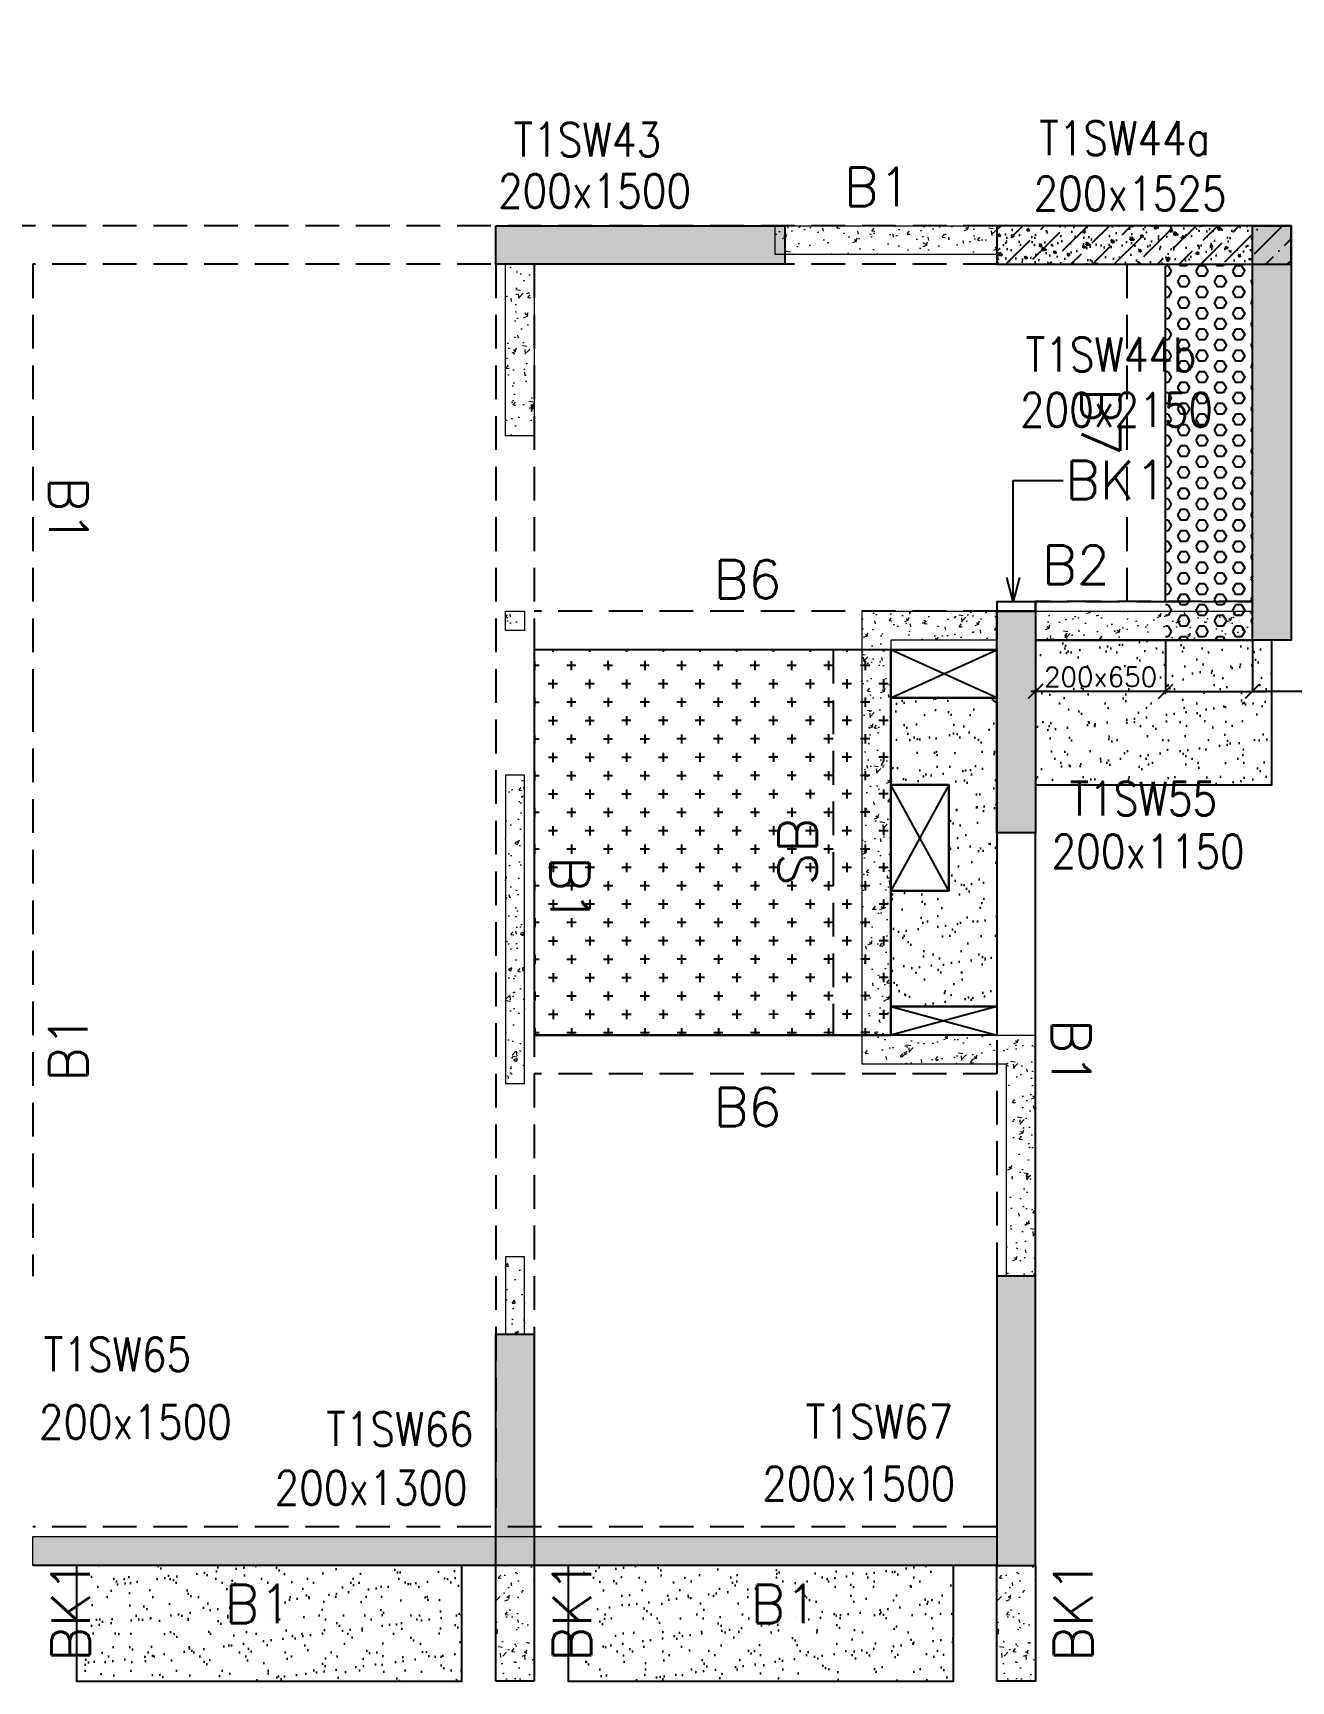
# Model space of a CAD drawing. Header units: millimetres. Extents: x 1078357 to 2594950, y -4969473 to -4636555.
# Drawn here: x 1361076 to 1367601, y -4673310 to -4664760 of the extents above; entities that cross this region are included whole.
import ezdxf

# ---------------------------------------------------------------- set-up
doc = ezdxf.new("R2010")
doc.units = ezdxf.units.MM
doc.header["$PDMODE"] = 35
for name, pattern in [('CONTINOUS', [0]), ('HIDDEN', [0.375, 0.25, -0.125]), ('New Retail block$0$CONTINOUS', [0])]:
    doc.linetypes.add(name, pattern=pattern)
doc.layers.get('0').update_dxf_attribs({"lineweight": 0})
doc.layers.get('Defpoints').update_dxf_attribs({"lineweight": 0})
for name, color, linetype, lineweight in [('A-_ANOTDIMA_D-', 6, 'Continuous', 13), ('COL. NO.', 30, 'Continuous', 25), ('COL. SIZE', 7, 'Continuous', 25), ('DIM', 9, 'Continuous', 25), ('HATCH', 8, 'Continuous', 30), ('RCC UPSTAND', 43, 'Continuous', 30), ('S-NON STR RCC WALL', 8, 'Continuous', 0)]:
    doc.layers.add(name, color=color, linetype=linetype, lineweight=lineweight)
for name, color, linetype in [('B-200x325', 201, 'HIDDEN'), ('B-200x375', 41, 'HIDDEN'), ('B-200x400', 44, 'HIDDEN'), ('B-200x650', 241, 'HIDDEN'), ('B-300xSLAB THK.', 151, 'Continuous'), ('BK1-200x650', 241, 'HIDDEN'), ('DC BEAM NO.', 7, 'Continuous'), ('DROP SLAB', 8, 'Continuous'), ('NON STR. RCC WALL', 6, 'Continuous'), ('S-COLUMN_SHEAR WALL', 1, 'Continuous'), ('S-PROJECTION', 54, 'New Retail block$0$CONTINOUS'), ('SLAB FOLD', 8, 'Continuous'), ('UP TO 3FRS', 1, 'Continuous')]:
    doc.layers.add(name, color=color, linetype=linetype)
doc.styles.add('Roman', font='romans')
doc.styles.add('ROMANS', font='romans.shx', dxfattribs={"width": 0.85})
doc.dimstyles.new('HARESH', dxfattribs={"dimtxt": 150, "dimasz": 75, "dimexe": 0, "dimexo": 0, "dimgap": 25, "dimtad": 1, "dimdec": 0, "dimdsep": 46, "dimtxsty": 'Roman', "dimblk": 'OBLIQUE', "dimcen": 225, "dimdle": 25, "dimclrd": 2, "dimclre": 2, "dimclrt": 7, "dimadec": 8, "dimazin": 1, "dimtfac": 1, "dimtdec": 0, "dimtmove": 0, "dimatfit": 0, "dimfxl": 1, "dimlwd": -1, "dimlwe": -1, "dimarcsym": 0})
pattern_1 = [(50, (-4983719.23, 23434810.46), (182.184669, -15.9390855), [19.05, -209.55]), (355, (-4983719.23, 23434810.46), (-35.2434214, 191.0568452), [15.24, -167.6405842]), (100.4514447, (-4983704.05, 23434809.13), (146.9412471, 175.1177519), [16.1900088, -178.0902446]), (46.1842, (-4983719.23, 23434861.26), (271.0790409, -42.042328), [28.575, -314.325]), (96.6355576, (-4983696.64, 23434857.75), (237.404134, 247.4261246), [24.2850231, -267.1356082]), (351.1841512, (-4983719.23, 23434861.26), (237.404134, 247.4261246), [22.859967, -251.459732]), (21, (-4983693.83, 23434848.56), (151.6143913, -102.2651982), [19.05, -209.55]), (326, (-4983693.83, 23434848.56), (61.8020283, 184.1879661), [15.24, -167.64]), (71.451445, (-4983681.2, 23434840.03), (213.4164193, 81.9227689), [16.1900088, -178.0899376]), (37.5, (-4983719.23, 23434810.456), (3.08860325, 84.55503887), [0, -165.608, 0, -170.18, 0, -168.275]), (7.5, (-4983719.23, 23434810.46), (66.8196625, 100.18057482), [0, -97.028, 0, -161.798, 0, -64.135]), (327.5, (-4983775.87, 23434810.456), (135.59059517, -5.728744), [0, -63.5, 0, -198.12, 0, -262.89]), (317.5, (-4983801.27, 23434810.46), (148.1291814, 25.42649103), [0, -82.55, 0, -131.572, 0, -186.69])]

# ---------------------------------------------------------------- blocks, each defined once
blk = doc.blocks.new('G$C2B7BBDA0')
at = {"layer": 'RCC UPSTAND'}
h = blk.add_hatch(dxfattribs=at)
h.set_pattern_fill('AR-CONC', color=8, scale=20, angle=270)
h.set_pattern_definition([(320, (3210495.87, 2538842.65), (-12.550427, -143.4520365), [15, -165]), (265, (3210495.87, 2538842.65), (150.438427, 27.7502667), [12, -132]), (10.4514445, (3210494.83, 2538830.7), (137.887998, -115.7017693), [12.7480384, -140.2284224]), (316.1842, (3210535.87, 2538842.65), (-33.103856, -213.448266), [22.5, -247.5]), (6.6356355, (3210533.12, 2538824.87), (194.82372, -186.932389), [19.122068, -210.342752]), (261.184164, (3210535.87, 2538842.65), (194.82372, -186.932389), [18, -198]), (291, (3210525.87, 2538822.65), (-80.523778, -119.3814104), [15, -165]), (236, (3210525.87, 2538822.65), (145.030009, -48.6630664), [12, -132]), (341.4514447, (3210519.16, 2538812.7), (64.5062306, -168.0444753), [12.748038, -140.2284224]), (307.5, (3210495.874, 2538842.653), (66.57877077, -2.43197106), [0, -130.4, 0, -134, 0, -132.5]), (277.5, (3210495.874, 2538842.65), (78.8823424, -52.6139075), [0, -76.4, 0, -127.4, 0, -50.5]), (237.5, (3210495.874, 2538887.253), (-4.51097435, -106.7644872), [0, -50, 0, -156, 0, -207]), (227.5, (3210495.87, 2538907.25), (20.0209965, -116.6372339), [0, -65, 0, -103.6, 0, -147])])
h.paths.add_polyline_path([(-100, 2199.5), (-1425, 2199.7), (-1425, 2000.3), (-100, 2000)])
h = blk.add_hatch(dxfattribs=at)
h.set_pattern_fill('AR-CONC', color=8, scale=20, angle=270)
h.set_pattern_definition([(320, (3212020.87, 2538842.65), (-12.550427, -143.4520365), [15, -165]), (265, (3212020.87, 2538842.65), (150.438427, 27.7502667), [12, -132]), (10.4514445, (3212019.83, 2538830.7), (137.887998, -115.7017693), [12.7480384, -140.2284224]), (316.1842, (3212060.87, 2538842.65), (-33.103856, -213.448266), [22.5, -247.5]), (6.6356355, (3212058.12, 2538824.87), (194.82372, -186.932389), [19.122068, -210.342752]), (261.184164, (3212060.87, 2538842.65), (194.82372, -186.932389), [18, -198]), (291, (3212050.87, 2538822.65), (-80.523778, -119.3814104), [15, -165]), (236, (3212050.87, 2538822.65), (145.030009, -48.6630664), [12, -132]), (341.4514447, (3212044.16, 2538812.7), (64.5062306, -168.0444753), [12.748038, -140.2284224]), (307.5, (3212020.874, 2538842.653), (66.57877077, -2.43197106), [0, -130.4, 0, -134, 0, -132.5]), (277.5, (3212020.874, 2538842.65), (78.8823424, -52.6139075), [0, -76.4, 0, -127.4, 0, -50.5]), (237.5, (3212020.874, 2538887.253), (-4.51097435, -106.7644872), [0, -50, 0, -156, 0, -207]), (227.5, (3212020.87, 2538907.25), (20.0209965, -116.6372339), [0, -65, 0, -103.6, 0, -147])])
h.paths.add_polyline_path([(1425, 2199.5), (100, 2199.7), (100, 2000.3), (1425, 2000)])
h = blk.add_hatch(dxfattribs=at)
h.set_pattern_fill('AR-CONC', color=8, scale=20, angle=270)
h.set_pattern_definition([(320, (3210495.87, 2536642.66), (-12.550427, -143.4520365), [15, -165]), (265, (3210495.87, 2536642.66), (150.438427, 27.7502667), [12, -132]), (10.4514445, (3210494.82, 2536630.7), (137.887998, -115.7017693), [12.7480384, -140.2284224]), (316.1842, (3210535.87, 2536642.66), (-33.103856, -213.448266), [22.5, -247.5]), (6.6356355, (3210533.11, 2536624.87), (194.82372, -186.932389), [19.122068, -210.342752]), (261.184164, (3210535.87, 2536642.66), (194.82372, -186.932389), [18, -198]), (291, (3210525.87, 2536622.66), (-80.523778, -119.3814104), [15, -165]), (236, (3210525.87, 2536622.66), (145.030009, -48.6630664), [12, -132]), (341.4514447, (3210519.16, 2536612.71), (64.5062306, -168.0444753), [12.748038, -140.2284224]), (307.5, (3210495.87, 2536642.656), (66.57877077, -2.43197106), [0, -130.4, 0, -134, 0, -132.5]), (277.5, (3210495.87, 2536642.656), (78.8823424, -52.6139075), [0, -76.4, 0, -127.4, 0, -50.5]), (237.5, (3210495.87, 2536687.256), (-4.51097435, -106.7644872), [0, -50, 0, -156, 0, -207]), (227.5, (3210495.87, 2536707.26), (20.0209965, -116.6372339), [0, -65, 0, -103.6, 0, -147])])
h.paths.add_polyline_path([(-100, -0.5), (-1425, -0.3), (-1425, -199.7), (-100, -200)])
at = {"layer": 'NON STR. RCC WALL', "elevation": 0}
for points in [[(-100, 2199.5), (-1425, 2199.7), (-1425, 2000.3), (-100, 2000)], [(1425, 2199.5), (100, 2199.7), (100, 2000.3), (1425, 2000)], [(-100, -0.5), (-1425, -0.3), (-1425, -199.7), (-100, -200)]]:
    blk.add_lwpolyline(points, close=True, dxfattribs=at)
blk = doc.blocks.new('_Oblique')
at = {"color": 0, "linetype": 'ByBlock', "lineweight": -2}
blk.add_line((-0.5, -0.5), (0.5, 0.5), dxfattribs=at)
blk = doc.blocks.new('*D1298')
at = {"layer": 'Defpoints', "color": 0, "ltscale": 700, "transparency": 16777216}
for p in [(1366951, -4667909.7, 0), (1367401, -4667909.7, 0), (1367401, -4668175.7)]:
    blk.add_point(p, dxfattribs=at)
at = {"layer": 'DIM', "color": 2, "ltscale": 700, "transparency": 16777216}
for p, q in [((1366951, -4667909.7), (1366951, -4668175.7)), ((1367401, -4667909.7), (1367401, -4668175.7)), ((1366951, -4668175.7), (1366876, -4668175.7)), ((1366951, -4668175.7), (1367401, -4668175.7)), ((1366951, -4668175.7), (1367401, -4668175.7)), ((1367401, -4668175.7), (1367476, -4668175.7)), ((1368357.2, -4668175.7), (1367401, -4668175.7))]:
    blk.add_line(p, q, dxfattribs=at)
at = {"layer": 'DIM', "color": 2, "ltscale": 700, "transparency": 16777216, "xscale": 75, "yscale": 75, "zscale": 75}
blk.add_blockref('_Oblique', (1366951, -4668175.7), dxfattribs=at)
at = {"layer": 'DIM', "color": 2, "ltscale": 700, "transparency": 16777216, "xscale": 75, "yscale": 75, "zscale": 75, "rotation": 180}
blk.add_blockref('_Oblique', (1367401, -4668175.7), dxfattribs=at)
at = {"layer": 'DIM', "color": 7, "ltscale": 700, "transparency": 16777216, "insert": (1368020.3, -4668100.7), "char_height": 150, "attachment_point": 5, "style": 'Roman'}
blk.add_mtext('{\\H0.666667x;200x400}', dxfattribs=at)
blk = doc.blocks.new('*D1299')
at = {"layer": 'Defpoints', "color": 0, "ltscale": 700, "transparency": 16777216}
for p in [(1366276, -4667909.7, 0), (1366951, -4667909.7), (1366276, -4668175.7)]:
    blk.add_point(p, dxfattribs=at)
at = {"layer": 'DIM', "color": 2, "ltscale": 700, "transparency": 16777216}
for p, q in [((1366276, -4667909.7), (1366276, -4668175.7)), ((1366951, -4667909.7), (1366951, -4668175.7)), ((1366976, -4668175.7), (1366251, -4668175.7))]:
    blk.add_line(p, q, dxfattribs=at)
at = {"layer": 'DIM', "color": 2, "ltscale": 700, "transparency": 16777216, "xscale": 75, "yscale": 75, "zscale": 75, "rotation": 180}
blk.add_blockref('_Oblique', (1366276, -4668175.7), dxfattribs=at)
at = {"layer": 'DIM', "color": 2, "ltscale": 700, "transparency": 16777216, "xscale": 75, "yscale": 75, "zscale": 75}
blk.add_blockref('_Oblique', (1366951, -4668175.7), dxfattribs=at)
at = {"layer": 'DIM', "color": 7, "ltscale": 700, "transparency": 16777216, "insert": (1366613.5, -4668100.7), "char_height": 150, "attachment_point": 5, "style": 'Roman'}
blk.add_mtext('{\\H0.666667x;200x650}', dxfattribs=at)
blk = doc.blocks.new('G$CD63B60BD')
at = {"layer": 'COL. NO.', "linetype": 'Continuous', "style": 'ROMANS', "width": 0.85}
for s, p in [('T1SW43', (7892.7, 7309.1, -320.4)), ('T1SW44a', (10618.9, 7316.7, 0)), ('T1SW44b', (10548.3, 6194.4, 0)), ('T1SW55', (10776.3, 3890, -320.4)), ('T1SW65', (5455.6, 1007.6, -320.4)), ('T1SW66', (6920.6, 619.5, -320.4)), ('T1SW67', (9407.6, 658.7, -320.4))]:
    blk.add_text(s, height=175, dxfattribs=at).set_placement(p)
at = {"layer": 'COL. SIZE', "linetype": 'Continuous', "style": 'ROMANS', "width": 0.85}
for s, p in [('200x1500', (7812.3, 7043, -320.4)), ('200x1525', (10589.9, 7029.6, -2.7)), ('200x2150', (10519.3, 5907.3, -2.7)), ('200x1150', (10683.5, 3616.4, -320.4)), ('200x1500', (5430.6, 656.4, -320.4)), ('200x1300', (6653.5, 314.9, -320.4)), ('200x1500', (9182.7, 336.9, -320.4))]:
    blk.add_text(s, height=175, dxfattribs=at).set_placement(p)

msp = doc.modelspace()

# ---------------------------------------------------------------- hatches: boundary and pattern name
at = {"layer": 'DROP SLAB'}
h = msp.add_hatch(dxfattribs=at)
h.set_pattern_fill('CROSS', color=8, scale=15, angle=0.03079)
h.set_pattern_definition([(180.03079016, (-11783762.96, 51537069.4), (-95.19879988, -95.30117261), [47.625, -142.875]), (270.03079016, (-11783786.79, 51537093.2), (95.30117261, -95.19879988), [47.625, -142.875])])
h.paths.add_polyline_path([(1365526.2, -4667959.7), (1363676.2, -4667959.7), (1363676.2, -4669959.5), (1365526.2, -4669959.5)])
at = {"layer": 'HATCH'}
h = msp.add_hatch(dxfattribs=at)
h.set_pattern_fill('AR-SAND', color=8, scale=3, angle=179.97015)
h.set_pattern_definition([(37.4701541, (-2581781.74, 14014779.72), (-4.72361136, 146.8264517), [0, -115.824, 0, -129.54, 0, -123.825]), (7.4701541, (-2581781.74, 14014779.72), (134.9689868, 214.9772528), [0, -62.484, 0, -104.394, 0, -40.005]), (327.4701541, (-2581875.47, 14014779.77), (237.2979035, 0.3075449), [0, -38.1, 0, -137.16, 0, -179.07]), (317.4701541, (-2581875.47, 14014779.77), (229.1017424, 66.759465), [0, -19.05, 0, -89.916, 0, -102.87])])
h.paths.add_polyline_path([(1367501.2, -4667909.7), (1366276.5, -4667909.7), (1366276.5, -4668659.6), (1367501.2, -4668659.6)])
h = msp.add_hatch(dxfattribs=at)
h.set_pattern_fill('AR-SAND', color=8, scale=3, angle=359.97015)
h.set_pattern_definition([(37.47015413, (-3656306.99, 18698798.93), (-4.72361136, 146.8264517), [0, -115.824, 0, -129.54, 0, -123.825]), (7.4701541, (-3656306.99, 18698798.93), (134.9689868, 214.9772528), [0, -62.484, 0, -104.394, 0, -40.005]), (327.4701541, (-3656400.72, 18698798.98), (237.2979035, 0.3075449), [0, -38.1, 0, -137.16, 0, -179.07]), (317.4701541, (-3656400.72, 18698798.98), (229.1017424, 66.759465), [0, -19.05, 0, -89.916, 0, -102.87])])
h.paths.add_polyline_path([(1366076.2, -4669809.7), (1365526.2, -4669809.7), (1365526.2, -4669209.6), (1365826.1, -4669209.6), (1365826.1, -4668659.7), (1365526.2, -4668659.7), (1365526.2, -4668209.7), (1366076.1, -4668209.7)])
h = msp.add_hatch(dxfattribs=at)
h.set_pattern_fill('AR-SAND', color=8, scale=3, angle=179.97015)
h.set_pattern_definition([(37.47015413, (-3664631.5, 18698798.92), (-4.72361136, 146.8264517), [0, -115.824, 0, -129.54, 0, -123.825]), (7.4701541, (-3664631.5, 18698798.92), (134.9689868, 214.9772528), [0, -62.484, 0, -104.394, 0, -40.005]), (327.4701541, (-3664725.23, 18698798.96), (237.2979035, 0.3075449), [0, -38.1, 0, -137.16, 0, -179.07]), (317.4701541, (-3664725.23, 18698798.96), (229.1017424, 66.759465), [0, -19.05, 0, -89.916, 0, -102.87])])
h.paths.add_polyline_path([(1363301.5, -4672709.7), (1361301.5, -4672709.7), (1361301.5, -4673309.7), (1363301.5, -4673309.7)])
h = msp.add_hatch(dxfattribs=at)
h.set_pattern_fill('AR-SAND', color=8, scale=3, angle=179.97015)
h.set_pattern_definition([(37.47015413, (-3667181.5, 18698798.92), (-4.72361136, 146.8264517), [0, -115.824, 0, -129.54, 0, -123.825]), (7.4701541, (-3667181.5, 18698798.92), (134.9689868, 214.9772528), [0, -62.484, 0, -104.394, 0, -40.005]), (327.4701541, (-3667275.23, 18698798.96), (237.2979035, 0.3075449), [0, -38.1, 0, -137.16, 0, -179.07]), (317.4701541, (-3667275.23, 18698798.96), (229.1017424, 66.759465), [0, -19.05, 0, -89.916, 0, -102.87])])
h.paths.add_polyline_path([(1365851.5, -4672709.7), (1363851.5, -4672709.7), (1363851.5, -4673309.7), (1365851.5, -4673309.7)])
at = {"layer": 'S-COLUMN_SHEAR WALL', "lineweight": 25}
h = msp.add_hatch(color=1, dxfattribs=at)
h.dxf.hatch_style = 1
h.paths.add_polyline_path([(1363476.3, -4665759.7), (1364976.3, -4665759.7), (1364976.3, -4665959.7), (1363476.3, -4665959.7)])
h = msp.add_hatch(color=1, dxfattribs=at)
h.dxf.hatch_style = 1
h.paths.add_polyline_path([(1367401.3, -4665759.7), (1367601.3, -4665759.7), (1367601.3, -4667909.7), (1367401.3, -4667909.7)])
at = {"layer": 'S-COLUMN_SHEAR WALL', "lineweight": 25, "extrusion": (-1.00316e-06, -1.91639e-11, 1)}
h = msp.add_hatch(color=1, dxfattribs=at)
h.dxf.hatch_style = 1
h.paths.add_polyline_path([(1366076.3, -4667759.7), (1366276.3, -4667759.7), (1366276.3, -4668909.7), (1366076.3, -4668909.7)])
h = msp.add_hatch(color=1, dxfattribs=at)
h.dxf.hatch_style = 1
h.paths.add_polyline_path([(1366076.2, -4672709.7), (1366276.2, -4672709.7), (1366276.2, -4671209.7), (1366076.2, -4671209.7)])
at = {"layer": 'S-COLUMN_SHEAR WALL', "lineweight": 25}
h = msp.add_hatch(color=1, dxfattribs=at)
h.dxf.hatch_style = 1
h.paths.add_polyline_path([(1363676.2, -4671509.7), (1363676.2, -4672709.7), (1363476.2, -4672709.7), (1363476.2, -4671509.7)])
at = {"layer": 'S-NON STR RCC WALL'}
h = msp.add_hatch(dxfattribs=at)
h.set_pattern_fill('AR-CONC', color=256, angle=180)
h.set_pattern_definition([(50, (-4990783.98, 23434810.45), (182.184669, -15.9390855), [19.05, -209.55]), (355, (-4990783.98, 23434810.45), (-35.2434214, 191.0568452), [15.24, -167.6405842]), (100.4514447, (-4990768.8, 23434809.12), (146.9412471, 175.1177519), [16.1900088, -178.0902446]), (46.1842, (-4990783.98, 23434861.25), (271.0790409, -42.042328), [28.575, -314.325]), (96.6355576, (-4990761.39, 23434857.75), (237.404134, 247.4261246), [24.2850231, -267.1356082]), (351.1841512, (-4990783.98, 23434861.25), (237.404134, 247.4261246), [22.859967, -251.459732]), (21, (-4990758.58, 23434848.55), (151.6143913, -102.2651982), [19.05, -209.55]), (326, (-4990758.58, 23434848.55), (61.8020283, 184.1879661), [15.24, -167.64]), (71.451445, (-4990745.94, 23434840.03), (213.4164193, 81.9227689), [16.1900088, -178.0899376]), (37.5, (-4990783.976, 23434810.45), (3.08860325, 84.55503887), [0, -165.608, 0, -170.18, 0, -168.275]), (7.5, (-4990783.98, 23434810.45), (66.8196625, 100.18057482), [0, -97.028, 0, -161.798, 0, -64.135]), (327.5, (-4990840.62, 23434810.45), (135.59059517, -5.728744), [0, -63.5, 0, -198.12, 0, -262.89]), (317.5, (-4990866.02, 23434810.45), (148.1291814, 25.42649103), [0, -82.55, 0, -131.572, 0, -186.69])])
h.paths.add_polyline_path([(1364926.5, -4665759.7), (1366076.5, -4665759.7), (1366076.5, -4665909.7), (1364926.5, -4665909.7)])
h = msp.add_hatch(dxfattribs=at)
h.set_pattern_fill('AR-CONC', color=256, angle=180)
h.set_pattern_definition([(50, (-6088008.69, 28115539.61), (182.184669, -15.93908554), [19.05, -209.55]), (355, (-6088008.7, 28115539.61), (-35.2434214, 191.0568452), [15.24, -167.6405842]), (100.4514447, (-6087993.51, 28115538.29), (146.9412471, 175.1177519), [16.1900088, -178.0902446]), (46.1842, (-6088008.7, 28115590.41), (271.0790409, -42.042328), [28.575, -314.325]), (96.6355576, (-6087986.1, 28115586.9), (237.404134, 247.4261246), [24.2850231, -267.1356082]), (351.1841512, (-6088008.7, 28115590.41), (237.404134, 247.4261246), [22.859967, -251.459732]), (21, (-6087983.29, 28115577.71), (151.6143913, -102.2651982), [19.05, -209.55]), (326, (-6087983.3, 28115577.71), (61.8020283, 184.1879661), [15.24, -167.64]), (71.451445, (-6087970.66, 28115569.2), (213.4164193, 81.9227689), [16.1900088, -178.0899376]), (37.5, (-6088008.69, 28115539.614), (3.08860325, 84.55503887), [0, -165.608, 0, -170.18, 0, -168.275]), (7.5, (-6088008.69, 28115539.61), (66.8196625, 100.18057482), [0, -97.028, 0, -161.798, 0, -64.135]), (327.5, (-6088065.334, 28115539.614), (135.59059517, -5.72874399), [0, -63.5, 0, -198.12, 0, -262.89]), (317.5, (-6088090.73, 28115539.61), (148.1291814, 25.42649103), [0, -82.55, 0, -131.572, 0, -186.69])])
h.paths.add_polyline_path([(1363526.5, -4665959.7), (1363676.5, -4665959.7), (1363676.5, -4666849.6), (1363526.5, -4666849.6)])
h = msp.add_hatch(dxfattribs=at)
h.set_pattern_fill('AR-CONC', color=256, angle=180)
h.set_pattern_definition([(50, (2460800.99, -9254853.38), (182.184669, -15.9390855), [19.05, -209.55]), (355, (2460800.99, -9254853.38), (-35.2434214, 191.056845), [15.24, -167.640584]), (100.4514447, (2460816.17, -9254854.7), (146.941247, 175.117752), [16.190009, -178.0902446]), (46.1842, (2460801, -9254802.58), (271.079041, -42.042328), [28.575, -314.325]), (96.6355576, (2460823.58, -9254806.08), (237.404134, 247.426125), [24.285023, -267.135608]), (351.184151, (2460801, -9254802.58), (237.404134, 247.426125), [22.859967, -251.459732]), (21, (2460826.39, -9254815.28), (151.6143913, -102.265198), [19.05, -209.55]), (326, (2460826.39, -9254815.28), (61.802028, 184.187966), [15.24, -167.64]), (71.451445, (2460839.02, -9254823.8), (213.416419, 81.922769), [16.190009, -178.0899376]), (37.5, (2460800.99, -9254853.376), (3.08860325, 84.5550389), [0, -165.608, 0, -170.18, 0, -168.275]), (7.5, (2460800.99, -9254853.38), (66.8196625, 100.1805748), [0, -97.028, 0, -161.798, 0, -64.135]), (327.5, (2460744.35, -9254853.376), (135.5905952, -5.728744), [0, -63.5, 0, -198.12, 0, -262.89]), (317.5, (2460718.95, -9254853.38), (148.1291814, 25.426491), [0, -82.55, 0, -131.572, 0, -186.69])])
h.paths.add_polyline_path([(1363526.5, -4667759.5), (1363626.5, -4667759.5), (1363626.5, -4667859.5), (1363526.5, -4667859.5)])
h = msp.add_hatch(dxfattribs=at)
h.set_pattern_fill('AR-CONC', color=256)
h.set_pattern_definition(pattern_1)
h.paths.add_polyline_path([(1365376.4, -4670109.5), (1365376.4, -4667759.5), (1366076.4, -4667759.5), (1366076.4, -4667909.5), (1365526.4, -4667909.5), (1365526.4, -4669959.5), (1366276.4, -4669959.5), (1366276.4, -4671209.7), (1366126.4, -4671209.7), (1366126.4, -4670109.5)])
h = msp.add_hatch(dxfattribs=at)
h.set_pattern_fill('AR-CONC', color=256)
h.set_pattern_definition(pattern_1)
h.paths.add_polyline_path([(1367401.5, -4667909.5), (1366276.5, -4667909.5), (1366276.5, -4667759.5), (1367401.5, -4667759.5)])
h = msp.add_hatch(dxfattribs=at)
h.set_pattern_fill('AR-CONC', color=256, angle=180)
h.set_pattern_definition([(50, (2460814.2, -9253488.71), (182.184669, -15.9390855), [19.05, -209.55]), (355, (2460814.2, -9253488.71), (-35.2434214, 191.056845), [15.24, -167.640584]), (100.4514447, (2460829.39, -9253490.04), (146.941247, 175.117752), [16.190009, -178.0902446]), (46.1842, (2460814.2, -9253437.9), (271.079041, -42.042328), [28.575, -314.325]), (96.6355576, (2460836.8, -9253441.41), (237.404134, 247.426125), [24.285023, -267.135608]), (351.184151, (2460814.2, -9253437.9), (237.404134, 247.426125), [22.859967, -251.459732]), (21, (2460839.6, -9253450.61), (151.6143913, -102.265198), [19.05, -209.55]), (326, (2460839.6, -9253450.61), (61.802028, 184.187966), [15.24, -167.64]), (71.451445, (2460852.24, -9253459.13), (213.416419, 81.922769), [16.190009, -178.0899376]), (37.5, (2460814.203, -9253488.71), (3.08860325, 84.5550389), [0, -165.608, 0, -170.18, 0, -168.275]), (7.5, (2460814.2, -9253488.71), (66.8196625, 100.1805748), [0, -97.028, 0, -161.798, 0, -64.135]), (327.5, (2460757.56, -9253488.71), (135.5905952, -5.728744), [0, -63.5, 0, -198.12, 0, -262.89]), (317.5, (2460732.16, -9253488.71), (148.1291814, 25.426491), [0, -82.55, 0, -131.572, 0, -186.69])])
h.paths.add_polyline_path([(1363526.5, -4670209.5), (1363626.5, -4670209.5), (1363626.5, -4668609.5), (1363526.5, -4668609.5)])
h = msp.add_hatch(dxfattribs=at)
h.set_pattern_fill('AR-CONC', color=256, angle=180)
h.set_pattern_definition([(50, (1363589.49, -4569469.52), (182.18467, -15.93909), [19.05, -209.55]), (355, (1363589.49, -4569469.52), (-35.24342, 191.05685), [15.24, -167.6406]), (100.45144, (1363604.67, -4569470.85), (146.94125, 175.11775), [16.19, -178.09024]), (46.1842, (1363589.49, -4569418.72), (271.07904, -42.04233), [28.575, -314.325]), (96.63556, (1363612.08, -4569422.23), (237.4041, 247.4261), [24.285, -267.1356]), (351.18415, (1363589.5, -4569418.72), (237.4041, 247.4261), [22.86, -251.4597]), (21, (1363614.89, -4569431.42), (151.6144, -102.2652), [19.05, -209.55]), (326, (1363614.89, -4569431.42), (61.80203, 184.18797), [15.24, -167.64]), (71.45144, (1363627.52, -4569439.95), (213.41642, 81.92277), [16.19, -178.08994]), (37.5, (1363589.49, -4569469.524), (3.088603, 84.55504), [0, -165.608, 0, -170.18, 0, -168.275]), (7.5, (1363589.49, -4569469.52), (66.81966, 100.180575), [0, -97.028, 0, -161.798, 0, -64.135]), (327.5, (1363532.846, -4569469.524), (135.590595, -5.728744), [0, -63.5, 0, -198.12, 0, -262.89]), (317.5, (1363507.45, -4569469.52), (148.12918, 25.42649), [0, -82.55, 0, -131.572, 0, -186.69])])
h.paths.add_polyline_path([(1363526.5, -4671510), (1363626.5, -4671510), (1363626.5, -4671109.5), (1363526.5, -4671109.5)])
h = msp.add_hatch(dxfattribs=at)
h.set_pattern_fill('AR-CONC', color=256)
h.set_pattern_definition([(50, (-6080943.95, 28118829.64), (182.184669, -15.93908554), [19.05, -209.55]), (355, (-6080943.95, 28118829.64), (-35.2434214, 191.0568452), [15.24, -167.6405842]), (100.4514447, (-6080928.76, 28118828.32), (146.9412471, 175.1177519), [16.1900088, -178.0902446]), (46.1842, (-6080943.95, 28118880.44), (271.0790409, -42.042328), [28.575, -314.325]), (96.6355576, (-6080921.36, 28118876.94), (237.404134, 247.4261246), [24.2850231, -267.1356082]), (351.1841512, (-6080943.95, 28118880.44), (237.404134, 247.4261246), [22.859967, -251.459732]), (21, (-6080918.55, 28118867.74), (151.6143913, -102.2651982), [19.05, -209.55]), (326, (-6080918.55, 28118867.74), (61.8020283, 184.1879661), [15.24, -167.64]), (71.451445, (-6080905.91, 28118859.22), (213.4164193, 81.9227689), [16.1900088, -178.0899376]), (37.5, (-6080943.946, 28118829.644), (3.08860325, 84.55503887), [0, -165.608, 0, -170.18, 0, -168.275]), (7.5, (-6080943.95, 28118829.64), (66.8196625, 100.18057482), [0, -97.028, 0, -161.798, 0, -64.135]), (327.5, (-6081000.59, 28118829.644), (135.59059517, -5.72874399), [0, -63.5, 0, -198.12, 0, -262.89]), (317.5, (-6081025.99, 28118829.64), (148.1291814, 25.42649103), [0, -82.55, 0, -131.572, 0, -186.69])])
h.paths.add_polyline_path([(1366073.5, -4672709.5), (1361076.4, -4672709.5), (1361076.4, -4672559.5), (1366073.5, -4672559.5)])
h = msp.add_hatch(dxfattribs=at)
h.set_pattern_fill('AR-CONC', color=256, angle=180)
h.set_pattern_definition([(50, (-8266696.07, 37566397.63), (182.184669, -15.93908554), [19.05, -209.55]), (355, (-8266696.07, 37566397.63), (-35.2434214, 191.0568452), [15.24, -167.6405842]), (100.4514447, (-8266680.89, 37566396.3), (146.9412471, 175.1177519), [16.1900088, -178.0902446]), (46.1842, (-8266696.07, 37566448.43), (271.0790409, -42.0423279), [28.575, -314.325]), (96.6355576, (-8266673.48, 37566444.93), (237.404134, 247.4261246), [24.2850231, -267.1356082]), (351.1841512, (-8266696.07, 37566448.43), (237.404134, 247.4261246), [22.859967, -251.459732]), (21, (-8266670.67, 37566435.73), (151.61439127, -102.2651982), [19.05, -209.55]), (326, (-8266670.67, 37566435.73), (61.80202835, 184.1879661), [15.24, -167.64]), (71.451445, (-8266658.04, 37566427.21), (213.4164193, 81.9227689), [16.1900088, -178.0899376]), (37.5, (-8266696.07, 37566397.63), (3.08860325, 84.55503887), [0, -165.608, 0, -170.18, 0, -168.275]), (7.5, (-8266696.07, 37566397.63), (66.81966251, 100.18057482), [0, -97.028, 0, -161.798, 0, -64.135]), (327.5, (-8266752.715, 37566397.63), (135.59059517, -5.72874399), [0, -63.5, 0, -198.12, 0, -262.89]), (317.5, (-8266778.11, 37566397.63), (148.1291814, 25.42649103), [0, -82.55, 0, -131.572, 0, -186.69])])
h.paths.add_polyline_path([(1363676.2, -4672709.6), (1363476.2, -4672709.6), (1363476.2, -4673309.6), (1363676.2, -4673309.6), (1363676.2, -4673309.6), (1363676.2, -4672709.8)], is_closed=False)
h = msp.add_hatch(dxfattribs=at)
h.set_pattern_fill('AR-CONC', color=256, angle=180)
h.set_pattern_definition([(50, (-8264096.07, 37566397.63), (182.184669, -15.93908554), [19.05, -209.55]), (355, (-8264096.07, 37566397.63), (-35.2434214, 191.0568452), [15.24, -167.6405842]), (100.4514447, (-8264080.89, 37566396.3), (146.9412471, 175.1177519), [16.1900088, -178.0902446]), (46.1842, (-8264096.07, 37566448.43), (271.0790409, -42.0423279), [28.575, -314.325]), (96.6355576, (-8264073.48, 37566444.93), (237.404134, 247.4261246), [24.2850231, -267.1356082]), (351.1841512, (-8264096.07, 37566448.43), (237.404134, 247.4261246), [22.859967, -251.459732]), (21, (-8264070.67, 37566435.73), (151.61439127, -102.2651982), [19.05, -209.55]), (326, (-8264070.67, 37566435.73), (61.80202835, 184.1879661), [15.24, -167.64]), (71.451445, (-8264058.04, 37566427.21), (213.4164193, 81.9227689), [16.1900088, -178.0899376]), (37.5, (-8264096.07, 37566397.63), (3.08860325, 84.55503887), [0, -165.608, 0, -170.18, 0, -168.275]), (7.5, (-8264096.07, 37566397.63), (66.81966251, 100.18057482), [0, -97.028, 0, -161.798, 0, -64.135]), (327.5, (-8264152.715, 37566397.63), (135.59059517, -5.72874399), [0, -63.5, 0, -198.12, 0, -262.89]), (317.5, (-8264178.11, 37566397.63), (148.1291814, 25.42649103), [0, -82.55, 0, -131.572, 0, -186.69])])
h.paths.add_polyline_path([(1366276.2, -4672709.6), (1366076.2, -4672709.6), (1366076.2, -4673309.6), (1366276.2, -4673309.6), (1366276.2, -4673309.6), (1366276.2, -4672709.8)], is_closed=False)
at = {"layer": 'SLAB FOLD', "ltscale": 1000}
h = msp.add_hatch(dxfattribs=at)
h.set_pattern_fill('HEX', color=8, scale=10, angle=180)
h.set_pattern_definition([(180, (-836073.06, 4893233.687), (-7e-15, -54.99261315), [31.75, -63.5]), (300, (-836073.06, 4893233.687), (47.625, 27.49630658), [31.75, -63.5]), (240, (-836104.81, 4893233.687), (47.625, -27.49630658), [31.75, -63.5])])
h.paths.add_polyline_path([(1367401, -4667909.7), (1366951, -4667909.7), (1366951.4, -4665959.7), (1367401.4, -4665959.7)])
at = {"layer": 'UP TO 3FRS', "lineweight": 25}
h = msp.add_hatch(dxfattribs=at)
h.set_pattern_fill('ANSI36', color=8, scale=25)
h.set_pattern_definition([(45, (2292070.08, -9350090.68), (42.0949506, 154.3481521), [198.4375, -39.6875, 0, -39.6875])])
h.paths.add_polyline_path([(1366076.3, -4665959.7), (1367601.3, -4665959.7), (1367601.3, -4665759.7), (1366076.3, -4665759.7)])

# ---------------------------------------------------------------- linework, layer by layer
at = {"layer": 'B-200x325', "ltscale": 700}
for p, q in [((1366076.1, -4667759.7, 0), (1363676.2, -4667759.7, 0)), ((1366076.2, -4670159.5, 0), (1363676.2, -4670159.5, 0))]:
    msp.add_line(p, q, dxfattribs=at)
at = {"layer": 'B-200x325', "linetype": 'Continuous', "ltscale": 700}
for p, q in [((1366076.1, -4667959.7, 0), (1363676.2, -4667959.7, 0)), ((1365526.2, -4669959.5, 0), (1365526.2, -4667959.7, 0)), ((1366076.2, -4669959.5, 0), (1363676.2, -4669959.5, 0))]:
    msp.add_line(p, q, dxfattribs=at)
at = {"layer": 'B-200x375', "ltscale": 700}
msp.add_line((1366751.1, -4667709.7, 0), (1366751.1, -4665959.7, 0), dxfattribs=at)
at = {"layer": 'B-200x375', "linetype": 'Continuous', "ltscale": 700}
msp.add_line((1366951.1, -4667709.7, 0), (1366951.1, -4665970.3, 0), dxfattribs=at)
at = {"layer": 'B-200x400', "linetype": 'HIDDEN', "ltscale": 500}
msp.add_line((1366951, -4667709.7, 0), (1367401, -4667709.7, 0), dxfattribs=at)
at = {"layer": 'B-200x400', "linetype": 'ByBlock', "ltscale": 500}
msp.add_line((1366951, -4667909.7, 0), (1367401, -4667909.7, 0), dxfattribs=at)
at = {"layer": 'B-200x650', "linetype": 'HIDDEN', "ltscale": 700}
for p, q in [((1366076.5, -4665759.7, 0), (1358526.5, -4665759.7, 0)), ((1366076.5, -4665959.7, 0), (1361076.5, -4665959.7, 0)), ((1361076.5, -4665959.7, 0), (1361076.5, -4668209.7, 0)), ((1363476.5, -4665959.7, 0), (1363476.5, -4672409.6, 0)), ((1363676.5, -4665959.7, 0), (1363676.5, -4672409.6, 0)), ((1366276.2, -4667709.7, 0), (1366951, -4667709.7, 0)), ((1367401.5, -4667709.7, 0), (1366276.5, -4667709.7, 0)), ((1361076.5, -4668209.7, 0), (1361076.5, -4671209.7, 0)), ((1366076.5, -4671209.7, 0), (1366076.5, -4668909.6, 0)), ((1366076.5, -4672509.6, 0), (1361076.5, -4672509.6, 0))]:
    msp.add_line(p, q, dxfattribs=at)
at = {"layer": 'B-200x650', "linetype": 'Continuous', "ltscale": 700}
for p, q in [((1366276.2, -4667759.5, 0), (1366276.2, -4667709.5, 0)), ((1367601.5, -4667909.7, 0), (1366276.5, -4667909.7, 0))]:
    msp.add_line(p, q, dxfattribs=at)
at = {"layer": 'B-200x650', "linetype": 'CONTINOUS', "ltscale": 700}
for p, q in [((1366276.2, -4667909.7, 0), (1366951, -4667909.7, 0)), ((1366276.5, -4671209.7, 0), (1366276.5, -4668909.6, 0)), ((1366076.5, -4672709.6, 0), (1361076.5, -4672709.6, 0)), ((1363476.2, -4673309.7, 0), (1363476.2, -4672709.7, 0)), ((1363676.2, -4672709.7, 0), (1363676.2, -4673309.7, 0)), ((1366076.2, -4673309.7, 0), (1366076.2, -4672709.7, 0)), ((1366276.2, -4672709.7, 0), (1366276.2, -4673309.7, 0)), ((1363676.2, -4673309.7, 0), (1363476.2, -4673309.7, 0)), ((1366276.2, -4673309.7, 0), (1366076.2, -4673309.7, 0))]:
    msp.add_line(p, q, dxfattribs=at)
at = {"layer": 'B-300xSLAB THK.', "linetype": 'HIDDEN', "ltscale": 700}
msp.add_line((1365226.1, -4667959.7, 0), (1365226.1, -4669959.5, 0), dxfattribs=at)
at = {"layer": 'B-300xSLAB THK.', "linetype": 'ByBlock', "ltscale": 700}
msp.add_line((1365526.1, -4667959.7, 0), (1365526.1, -4669959.5, 0), dxfattribs=at)
at = {"layer": 'BK1-200x650', "linetype": 'Continuous', "ltscale": 700, "elevation": 0}
msp.add_lwpolyline([(1366276.5, -4667759.5), (1366076.5, -4667759.5), (1366076.5, -4667709.3), (1366276.5, -4667709.3)], close=True, dxfattribs=at)
at = {"layer": 'DROP SLAB', "color": 3, "linetype": 'CONTINOUS', "ltscale": 500}
for p, q in [((1366076.1, -4668209.7, 0), (1365526.1, -4667959.7, 0)), ((1365526.2, -4668209.7, 0), (1366076, -4667959.7, 0)), ((1365826.1, -4669209.7, 0), (1365526.1, -4668659.7, 0)), ((1365826.1, -4668659.7, 0), (1365526.2, -4669209.6, 0)), ((1366076.2, -4669809.7, 0), (1365526.1, -4669959.5, 0)), ((1365526.2, -4669809.7, 0), (1366075.3, -4669959.5, 0))]:
    msp.add_line(p, q, dxfattribs=at)
at = {"layer": 'DROP SLAB', "color": 3, "linetype": 'CONTINOUS', "ltscale": 500, "elevation": 0}
for points in [[(1365526.2, -4667959.7), (1363676.2, -4667959.7), (1363676.2, -4669959.5), (1365526.2, -4669959.5)], [(1366076, -4668209.7), (1365526.2, -4668209.7), (1365526.2, -4667959.8), (1366076, -4667959.8)], [(1365826.1, -4669209.7), (1365526.2, -4669209.7), (1365526.2, -4668659.7), (1365826.1, -4668659.7)], [(1366076.2, -4669959.5), (1365526.1, -4669959.5), (1365526.1, -4669809.7), (1366076.2, -4669809.7)]]:
    msp.add_lwpolyline(points, close=True, dxfattribs=at)
at = {"layer": 'S-COLUMN_SHEAR WALL', "color": 1, "lineweight": 25, "elevation": 0}
for points in [[(1363476.3, -4665759.7), (1364976.3, -4665759.7), (1364976.3, -4665959.7), (1363476.3, -4665959.7)], [(1367401.3, -4665759.7), (1367601.3, -4665759.7), (1367601.3, -4667909.7), (1367401.3, -4667909.7)], [(1367401.3, -4665959.7), (1367601.3, -4665959.7), (1367601.3, -4667909.7), (1367401.3, -4667909.7)], [(1363476.2, -4671509.9), (1363676.2, -4671509.9), (1363676.2, -4672709.7), (1363476.2, -4672709.7)]]:
    msp.add_lwpolyline(points, close=True, dxfattribs=at)
at = {"layer": 'S-COLUMN_SHEAR WALL', "color": 1, "lineweight": 25, "extrusion": (-1.00316e-06, -1.91639e-11, 1), "elevation": -1.4}
for points in [[(1366076.3, -4667759.7), (1366276.3, -4667759.7), (1366276.3, -4668909.7), (1366076.3, -4668909.7)], [(1366076.2, -4672709.7), (1366276.2, -4672709.7), (1366276.2, -4671209.7), (1366076.2, -4671209.7)]]:
    msp.add_lwpolyline(points, close=True, dxfattribs=at)
at = {"layer": 'S-NON STR RCC WALL', "ltscale": 700, "elevation": 0}
for points in [[(1364926.5, -4665759.7), (1366076.5, -4665759.7), (1366076.5, -4665909.7), (1364926.5, -4665909.7)], [(1363526.5, -4665959.7), (1363676.5, -4665959.7), (1363676.5, -4666849.6), (1363526.5, -4666849.6)], [(1363526.5, -4667759.5), (1363626.5, -4667759.5), (1363626.5, -4667859.5), (1363526.5, -4667859.5)], [(1363526.5, -4670209.5), (1363626.5, -4670209.5), (1363626.5, -4668609.5), (1363526.5, -4668609.5)]]:
    msp.add_lwpolyline(points, close=True, dxfattribs=at)
at = {"layer": 'S-NON STR RCC WALL', "elevation": 0}
for points in [[(1365376.4, -4670109.5), (1365376.4, -4667759.5), (1366076.4, -4667759.5), (1366076.4, -4667909.5), (1365526.4, -4667909.5), (1365526.4, -4669959.5), (1366276.4, -4669959.5), (1366276.4, -4671209.7), (1366126.4, -4671209.7), (1366126.4, -4670109.5)], [(1367401.5, -4667909.5), (1366276.5, -4667909.5), (1366276.5, -4667759.5), (1367401.5, -4667759.5)], [(1363526.5, -4671510), (1363626.5, -4671510), (1363626.5, -4671109.5), (1363526.5, -4671109.5)], [(1366073.5, -4672709.5), (1361076.4, -4672709.5), (1361076.4, -4672559.5), (1366073.5, -4672559.5)]]:
    msp.add_lwpolyline(points, close=True, dxfattribs=at)
at = {"layer": 'S-PROJECTION', "elevation": 0}
for points in [[(1367501.2, -4667909.7), (1366276.5, -4667909.7), (1366276.5, -4668659.6), (1367501.2, -4668659.6)], [(1363301.5, -4672709.7), (1361301.5, -4672709.7), (1361301.5, -4673309.7), (1363301.5, -4673309.7)], [(1365851.5, -4672709.7), (1363851.5, -4672709.7), (1363851.5, -4673309.7), (1365851.5, -4673309.7)]]:
    msp.add_lwpolyline(points, close=True, dxfattribs=at)
at = {"layer": 'SLAB FOLD', "color": 8, "ltscale": 1000, "elevation": 0}
msp.add_lwpolyline([(1366076.2, -4669809.7), (1365526.2, -4669809.7), (1365526.2, -4669209.6), (1365826.1, -4669209.6), (1365826.1, -4668659.7), (1365526.2, -4668659.7), (1365526.2, -4668209.7), (1366076.1, -4668209.7), (1366076.2, -4669809.7)], dxfattribs=at)
at = {"layer": 'UP TO 3FRS', "color": 4, "lineweight": 25, "elevation": 0}
msp.add_lwpolyline([(1366076.3, -4665959.7), (1367601.3, -4665959.7), (1367601.3, -4665759.7), (1366076.3, -4665759.7)], close=True, dxfattribs=at)

# ---------------------------------------------------------------- block references
at = {"layer": 'A-_ANOTDIMA_D-', "color": 2, "ltscale": 700}
msp.add_blockref('G$CD63B60BD', (1355676.2, -4672709.7, 0), dxfattribs=at)
at = {"layer": 'DROP SLAB', "color": 2, "ltscale": 700}
msp.add_blockref('G$C2B7BBDA0', (1367501.3, -4665759.7, 0), dxfattribs=at)

# ---------------------------------------------------------------- texts
at = {"layer": 'B-200x325', "linetype": 'Continuous', "ltscale": 700, "style": 'ROMANS'}
for p in [(1364606.7, -4667694.4, -2.7), (1364606.7, -4670431.6, -2.7)]:
    msp.add_text('B6', height=200, rotation=359.99906, dxfattribs=at).set_placement(p)
at = {"layer": 'B-200x375', "linetype": 'Continuous', "ltscale": 700, "style": 'ROMANS'}
msp.add_text('B7', height=200, rotation=269.99906, dxfattribs=at).set_placement((1366514.3, -4666601.2, -2.7))
at = {"layer": 'B-200x650', "linetype": 'HIDDEN', "ltscale": 500, "style": 'ROMANS'}
for rotation, p in [(359.99906, (1365281.4, -4665657.8, -2.7)), (269.99906, (1361159.6, -4667061.6, -2.7)), (269.99906, (1363760.3, -4669031, -2.7)), (90.00094, (1361359.7, -4670201.4, -2.7)), (269.99906, (1366360.4, -4669873.9, -2.7)), (0.00094, (1362069.3, -4673010, -2.7)), (0.00094, (1364797.3, -4673010, -2.7))]:
    msp.add_text('B1', height=200, rotation=rotation, dxfattribs=at).set_placement(p)
at = {"layer": 'B-200x650', "linetype": 'CONTINOUS', "ltscale": 700, "style": 'ROMANS'}
for p in [(1361371.8, -4673209.3, 50), (1363971.9, -4673209.3, 50), (1366571.9, -4673209.3, 50)]:
    msp.add_text('BK1', height=200, rotation=90, dxfattribs=at).set_placement(p)
at = {"layer": 'B-300xSLAB THK.', "linetype": 'Continuous', "ltscale": 700, "style": 'ROMANS'}
msp.add_text('SB', height=200, rotation=90.00094, dxfattribs=at).set_placement((1365142.4, -4669183.9, -2.7))
at = {"layer": 'BK1-200x650', "linetype": 'Continuous', "ltscale": 700, "style": 'ROMANS'}
msp.add_text('BK1', height=200, rotation=0.00094, dxfattribs=at).set_placement((1366429.6, -4667178.9, -2.7))
at = {"layer": 'DC BEAM NO.', "linetype": 'Continuous', "ltscale": 500, "style": 'ROMANS'}
msp.add_text('B2', height=200, dxfattribs=at).set_placement((1366309.9, -4667619.1, -2.7))

# ---------------------------------------------------------------- dimensions: what is measured, and where the dimension line sits
at = {"layer": 'DIM', "ltscale": 700}
dim = msp.add_linear_dim(base=(1366276, -4668175.7, 0), p1=(1366951, -4667909.7, 0), p2=(1366276, -4667909.7, 0), angle=180, text='{\\H0.666667x;200x650}', dimstyle='HARESH', override={"dimtxsty": 'Roman', "dimtmove": 1}, dxfattribs=at)
dim.commit()
dim.dimension.update_dxf_attribs({"geometry": '*D1299', "text_midpoint": (1366613.5, -4668100.7, 0)})
dim = msp.add_linear_dim(base=(1367401, -4668175.7, 0), p1=(1366951, -4667909.7, 0), p2=(1367401, -4667909.7, 0), angle=180, text='{\\H0.666667x;200x400}', dimstyle='HARESH', override={"dimtxsty": 'Roman', "dimtmove": 1}, dxfattribs=at)
dim.commit()
dim.dimension.update_dxf_attribs({"geometry": '*D1298', "text_midpoint": (1368020.3, -4668154, 0), "dimtype": 160})

# ---------------------------------------------------------------- leaders
at = {"layer": 'BK1-200x650', "linetype": 'Continuous', "ltscale": 700}
msp.add_leader([(1366160, -4667709.3, 0), (1366160, -4667081.2, 0), (1366418.8, -4667081.2, 0)], dimstyle='HARESH', override={"dimasz": 125, "dimgap": 25, "dimtad": 0, "dimldrblk": 'Open30'}, dxfattribs=at)

doc.saveas('drawing.dxf')
